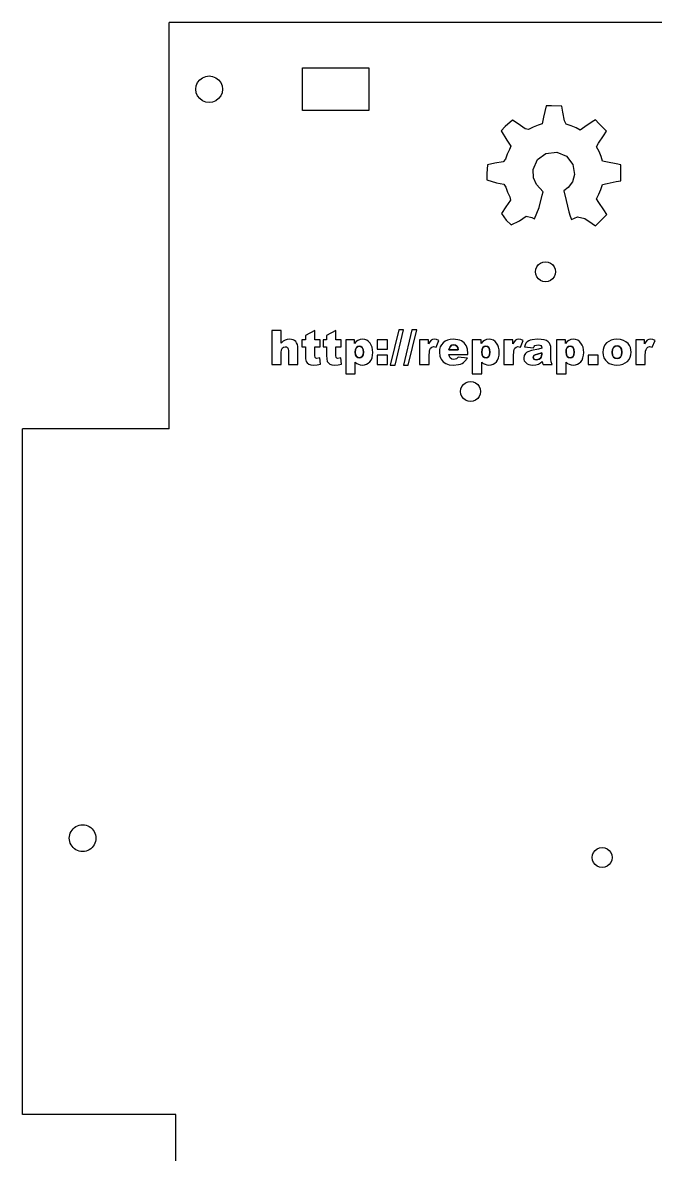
# Model space of a CAD drawing. Header units: metres. Extents: x -1381 to -1183, y -152 to 188.
# Drawn here: x -1380.8 to -1285.8, y 18.2 to 188.2 of the extents above; entities that cross this region are included whole.
import ezdxf

# ---------------------------------------------------------------- set-up
doc = ezdxf.new("R2010")
doc.units = ezdxf.units.M

msp = doc.modelspace()

# ---------------------------------------------------------------- linework, layer by layer
at = {"layer": 'GROUP0'}
msp.add_polyline3d([(-1294.3, 168.81, 0.03), (-1294.67, 169.5, 0.03), (-1294.36, 170.07, 0.03), (-1293.62, 171.18, 0.03), (-1293.16, 171.86, 0.03), (-1293.51, 172.23, 0.03), (-1294.32, 173.03, 0.03), (-1294.83, 173.55, 0.03), (-1295.31, 173.24, 0.03), (-1296.41, 172.51, 0.03), (-1297.14, 172.02, 0.03), (-1297.74, 172.34, 0.03), (-1298.47, 172.65, 0.03), (-1299.24, 172.89, 0.03), (-1299.47, 173.43, 0.03), (-1299.73, 174.71, 0.03), (-1299.91, 175.62, 0.03), (-1301.44, 175.66, 0.03), (-1302.26, 175.66, 0.03), (-1302.64, 173.94, 0.03), (-1302.83, 172.98, 0.03), (-1303.42, 172.76, 0.03), (-1304.17, 172.47, 0.03), (-1304.87, 172.11, 0.03), (-1305.39, 172.23, 0.03), (-1306.46, 172.94, 0.03), (-1307.31, 173.51, 0.03), (-1308.37, 172.55, 0.03), (-1309.01, 171.92, 0.03), (-1308.16, 170.52, 0.03), (-1307.56, 169.63, 0.03), (-1307.76, 169.1, 0.03), (-1308.08, 168.38, 0.03), (-1308.34, 167.63, 0.03), (-1308.71, 167.27, 0.03), (-1309.94, 167.03, 0.03), (-1311.03, 166.82, 0.03), (-1311.16, 165.49, 0.03), (-1311.16, 164.53, 0.03), (-1309.69, 164.12, 0.03), (-1308.57, 163.89, 0.03), (-1308.29, 163.44, 0.03), (-1308.02, 162.69, 0.03), (-1307.67, 161.99, 0.03), (-1307.61, 161.48, 0.03), (-1308.28, 160.49, 0.03), (-1308.94, 159.5, 0.03), (-1308.22, 158.5, 0.03), (-1307.5, 157.78, 0.03), (-1306.24, 158.4, 0.03), (-1305.23, 159.08, 0.03), (-1304.41, 158.88, 0.03), (-1303.97, 158.68, 0.03), (-1303.27, 160.4, 0.03), (-1302.82, 162.25, 0.03), (-1302.7, 162.75, 0.03), (-1303.69, 163.87, 0.03), (-1304.13, 164.84, 0.03), (-1304.18, 166.12, 0.03), (-1303.53, 167.58, 0.03), (-1302.27, 168.52, 0.03), (-1300.64, 168.71, 0.03), (-1299.17, 168.08, 0.03), (-1298.22, 166.83, 0.03), (-1297.99, 165.33, 0.03), (-1298.28, 164.27, 0.03), (-1298.91, 163.4, 0.03), (-1299.57, 162.89, 0.03), (-1299.22, 161.46, 0.03), (-1298.81, 159.75, 0.03), (-1298.65, 159.08, 0.03), (-1298.45, 158.59, 0.03), (-1297.99, 158.78, 0.03), (-1297.55, 159, 0.03), (-1296.44, 158.73, 0.03), (-1295.33, 157.99, 0.03), (-1294.83, 157.66, 0.03), (-1294.33, 158.16, 0.03), (-1293.53, 158.96, 0.03), (-1293.15, 159.34, 0.03), (-1293.6, 160.02, 0.03), (-1294.35, 161.13, 0.03), (-1294.69, 161.71, 0.03), (-1294.32, 162.4, 0.03), (-1294.02, 163.12, 0.03), (-1293.8, 163.87, 0.03), (-1293.06, 164.02, 0.03), (-1291.75, 164.28, 0.03), (-1291.05, 164.41, 0.03), (-1291.05, 165.02, 0.03), (-1291.05, 166.16, 0.03), (-1291.05, 166.8, 0.03), (-1291.72, 166.93, 0.03), (-1293.03, 167.19, 0.03), (-1293.79, 167.34, 0.03), (-1294, 168.07, 0.03), (-1294.3, 168.81, 0.03)], dxfattribs=at)
at = {"layer": 'GROUP1'}
for points in [[(-1342, 141.91, 0.03), (-1343.42, 141.91, 0.03), (-1343.42, 136.81, 0.03), (-1342, 136.81, 0.03), (-1342, 138.59, 0.03), (-1341.96, 139.01, 0.03), (-1341.84, 139.29, 0.03), (-1341.66, 139.43, 0.03), (-1341.42, 139.48, 0.03), (-1341.22, 139.44, 0.03), (-1341.06, 139.34, 0.03), (-1340.97, 139.14, 0.03), (-1340.93, 138.84, 0.03), (-1340.93, 136.81, 0.03), (-1339.51, 136.81, 0.03), (-1339.51, 139.16, 0.03), (-1339.53, 139.5, 0.03), (-1339.59, 139.79, 0.03), (-1339.7, 140.04, 0.03), (-1339.84, 140.24, 0.03), (-1340.03, 140.39, 0.03), (-1340.24, 140.5, 0.03), (-1340.48, 140.57, 0.03), (-1340.75, 140.59, 0.03), (-1341.12, 140.56, 0.03), (-1341.43, 140.46, 0.03), (-1341.71, 140.29, 0.03), (-1342, 140.03, 0.03), (-1342, 141.91, 0.03)], [(-1336.96, 140.51, 0.03), (-1336.96, 141.91, 0.03), (-1338.38, 141.19, 0.03), (-1338.38, 140.51, 0.03), (-1338.9, 140.51, 0.03), (-1338.9, 139.47, 0.03), (-1338.38, 139.47, 0.03), (-1338.38, 138.17, 0.03), (-1338.35, 137.64, 0.03), (-1338.26, 137.28, 0.03), (-1338.1, 137.04, 0.03), (-1337.89, 136.86, 0.03), (-1337.57, 136.76, 0.03), (-1337.11, 136.73, 0.03), (-1336.63, 136.76, 0.03), (-1336.13, 136.84, 0.03), (-1336.23, 137.82, 0.03), (-1336.67, 137.73, 0.03), (-1336.82, 137.76, 0.03), (-1336.91, 137.85, 0.03), (-1336.96, 138.16, 0.03), (-1336.96, 139.47, 0.03), (-1336.18, 139.47, 0.03), (-1336.18, 140.51, 0.03), (-1336.96, 140.51, 0.03)], [(-1333.8, 140.51, 0.03), (-1333.8, 141.91, 0.03), (-1335.22, 141.19, 0.03), (-1335.22, 140.51, 0.03), (-1335.74, 140.51, 0.03), (-1335.74, 139.47, 0.03), (-1335.22, 139.47, 0.03), (-1335.22, 138.17, 0.03), (-1335.19, 137.64, 0.03), (-1335.1, 137.28, 0.03), (-1334.94, 137.04, 0.03), (-1334.72, 136.86, 0.03), (-1334.4, 136.76, 0.03), (-1333.95, 136.73, 0.03), (-1333.47, 136.76, 0.03), (-1332.96, 136.84, 0.03), (-1333.07, 137.82, 0.03), (-1333.51, 137.73, 0.03), (-1333.65, 137.76, 0.03), (-1333.75, 137.85, 0.03), (-1333.8, 138.16, 0.03), (-1333.8, 139.47, 0.03), (-1333.02, 139.47, 0.03), (-1333.02, 140.51, 0.03), (-1333.8, 140.51, 0.03)], [(-1323.64, 142, 0.03), (-1324.37, 142, 0.03), (-1325.64, 136.73, 0.03), (-1324.93, 136.73, 0.03), (-1323.64, 142, 0.03)], [(-1321.66, 142, 0.03), (-1322.39, 142, 0.03), (-1323.66, 136.73, 0.03), (-1322.95, 136.73, 0.03), (-1321.66, 142, 0.03)], [(-1332.33, 140.51, 0.03), (-1332.33, 135.41, 0.03), (-1330.9, 135.41, 0.03), (-1330.9, 137.17, 0.03), (-1330.68, 136.98, 0.03), (-1330.42, 136.84, 0.03), (-1330.14, 136.76, 0.03), (-1329.83, 136.73, 0.03), (-1329.5, 136.76, 0.03), (-1329.21, 136.85, 0.03), (-1328.95, 137, 0.03), (-1328.71, 137.21, 0.03), (-1328.52, 137.48, 0.03), (-1328.38, 137.81, 0.03), (-1328.3, 138.19, 0.03), (-1328.27, 138.62, 0.03), (-1328.29, 139.02, 0.03), (-1328.37, 139.39, 0.03), (-1328.5, 139.72, 0.03), (-1328.67, 140.02, 0.03), (-1328.9, 140.27, 0.03), (-1329.16, 140.45, 0.03), (-1329.47, 140.56, 0.03), (-1329.82, 140.59, 0.03), (-1330.18, 140.55, 0.03), (-1330.5, 140.43, 0.03), (-1330.75, 140.25, 0.03), (-1331.01, 139.96, 0.03), (-1331.01, 140.51, 0.03), (-1332.33, 140.51, 0.03)], [(-1329.68, 138.68, 0.03), (-1329.73, 139.07, 0.03), (-1329.86, 139.34, 0.03), (-1330.05, 139.5, 0.03), (-1330.28, 139.55, 0.03), (-1330.53, 139.5, 0.03), (-1330.73, 139.34, 0.03), (-1330.87, 139.06, 0.03), (-1330.92, 138.65, 0.03), (-1330.87, 138.27, 0.03), (-1330.73, 138, 0.03), (-1330.52, 137.84, 0.03), (-1330.26, 137.79, 0.03), (-1330.04, 137.84, 0.03), (-1329.85, 137.99, 0.03), (-1329.73, 138.26, 0.03), (-1329.68, 138.68, 0.03)], [(-1330.87, 138.27, 0.03), (-1330.92, 138.65, 0.03), (-1330.87, 139.06, 0.03), (-1330.73, 139.34, 0.03), (-1330.53, 139.5, 0.03), (-1330.28, 139.55, 0.03), (-1330.05, 139.5, 0.03), (-1329.86, 139.34, 0.03), (-1329.73, 139.07, 0.03), (-1329.68, 138.68, 0.03), (-1329.73, 138.26, 0.03), (-1329.85, 137.99, 0.03), (-1330.04, 137.84, 0.03), (-1330.26, 137.79, 0.03), (-1330.52, 137.84, 0.03), (-1330.73, 138, 0.03), (-1330.87, 138.27, 0.03)], [(-1326.07, 140.51, 0.03), (-1327.59, 140.51, 0.03), (-1327.59, 139.09, 0.03), (-1326.07, 139.09, 0.03), (-1326.07, 140.51, 0.03)], [(-1319.92, 140.51, 0.03), (-1321.24, 140.51, 0.03), (-1321.24, 136.81, 0.03), (-1319.82, 136.81, 0.03), (-1319.82, 138.05, 0.03), (-1319.77, 138.8, 0.03), (-1319.7, 139.06, 0.03), (-1319.6, 139.26, 0.03), (-1319.42, 139.43, 0.03), (-1319.17, 139.49, 0.03), (-1318.77, 139.39, 0.03), (-1318.34, 140.4, 0.03), (-1318.69, 140.54, 0.03), (-1319.02, 140.59, 0.03), (-1319.3, 140.55, 0.03), (-1319.52, 140.44, 0.03), (-1319.72, 140.23, 0.03), (-1319.92, 139.9, 0.03), (-1319.92, 140.51, 0.03)], [(-1316.83, 138.31, 0.03), (-1313.99, 138.31, 0.03), (-1313.99, 138.47, 0.03), (-1314.05, 139.13, 0.03), (-1314.13, 139.41, 0.03), (-1314.23, 139.65, 0.03), (-1314.53, 140.06, 0.03), (-1314.93, 140.35, 0.03), (-1315.18, 140.46, 0.03), (-1315.48, 140.53, 0.03), (-1316.19, 140.59, 0.03), (-1316.65, 140.56, 0.03), (-1317.06, 140.46, 0.03), (-1317.41, 140.29, 0.03), (-1317.72, 140.05, 0.03), (-1317.96, 139.77, 0.03), (-1318.13, 139.44, 0.03), (-1318.24, 139.07, 0.03), (-1318.27, 138.65, 0.03), (-1318.2, 138.08, 0.03), (-1318.12, 137.83, 0.03), (-1318, 137.59, 0.03), (-1317.68, 137.2, 0.03), (-1317.3, 136.94, 0.03), (-1316.8, 136.78, 0.03), (-1316.14, 136.73, 0.03), (-1315.4, 136.79, 0.03), (-1315.1, 136.87, 0.03), (-1314.85, 136.97, 0.03), (-1314.63, 137.11, 0.03), (-1314.43, 137.29, 0.03), (-1314.07, 137.77, 0.03), (-1315.47, 137.9, 0.03), (-1315.72, 137.66, 0.03), (-1315.91, 137.59, 0.03), (-1316.11, 137.56, 0.03), (-1316.41, 137.62, 0.03), (-1316.65, 137.8, 0.03), (-1316.77, 138.01, 0.03), (-1316.83, 138.31, 0.03)], [(-1316.83, 138.99, 0.03), (-1315.43, 138.99, 0.03), (-1315.51, 139.34, 0.03), (-1315.66, 139.57, 0.03), (-1315.86, 139.71, 0.03), (-1316.13, 139.75, 0.03), (-1316.43, 139.69, 0.03), (-1316.67, 139.48, 0.03), (-1316.77, 139.28, 0.03), (-1316.83, 138.99, 0.03)], [(-1315.51, 139.34, 0.03), (-1315.43, 138.99, 0.03), (-1316.83, 138.99, 0.03), (-1316.77, 139.28, 0.03), (-1316.67, 139.48, 0.03), (-1316.43, 139.69, 0.03), (-1316.13, 139.75, 0.03), (-1315.86, 139.71, 0.03), (-1315.66, 139.57, 0.03), (-1315.51, 139.34, 0.03)], [(-1313.34, 140.51, 0.03), (-1313.34, 135.41, 0.03), (-1311.91, 135.41, 0.03), (-1311.91, 137.17, 0.03), (-1311.68, 136.98, 0.03), (-1311.42, 136.84, 0.03), (-1311.14, 136.76, 0.03), (-1310.83, 136.73, 0.03), (-1310.51, 136.76, 0.03), (-1310.21, 136.85, 0.03), (-1309.95, 137, 0.03), (-1309.71, 137.21, 0.03), (-1309.52, 137.48, 0.03), (-1309.38, 137.81, 0.03), (-1309.3, 138.19, 0.03), (-1309.27, 138.62, 0.03), (-1309.3, 139.02, 0.03), (-1309.37, 139.39, 0.03), (-1309.5, 139.72, 0.03), (-1309.68, 140.02, 0.03), (-1309.9, 140.27, 0.03), (-1310.16, 140.45, 0.03), (-1310.47, 140.56, 0.03), (-1310.82, 140.59, 0.03), (-1311.18, 140.55, 0.03), (-1311.51, 140.43, 0.03), (-1311.75, 140.25, 0.03), (-1312.01, 139.96, 0.03), (-1312.01, 140.51, 0.03), (-1313.34, 140.51, 0.03)], [(-1310.69, 138.68, 0.03), (-1310.73, 139.07, 0.03), (-1310.86, 139.34, 0.03), (-1311.05, 139.5, 0.03), (-1311.28, 139.55, 0.03), (-1311.53, 139.5, 0.03), (-1311.74, 139.34, 0.03), (-1311.87, 139.06, 0.03), (-1311.92, 138.65, 0.03), (-1311.87, 138.27, 0.03), (-1311.73, 138, 0.03), (-1311.52, 137.84, 0.03), (-1311.27, 137.79, 0.03), (-1311.04, 137.84, 0.03), (-1310.85, 137.99, 0.03), (-1310.73, 138.26, 0.03), (-1310.69, 138.68, 0.03)], [(-1311.87, 138.27, 0.03), (-1311.92, 138.65, 0.03), (-1311.87, 139.06, 0.03), (-1311.74, 139.34, 0.03), (-1311.53, 139.5, 0.03), (-1311.28, 139.55, 0.03), (-1311.05, 139.5, 0.03), (-1310.86, 139.34, 0.03), (-1310.73, 139.07, 0.03), (-1310.69, 138.68, 0.03), (-1310.73, 138.26, 0.03), (-1310.85, 137.99, 0.03), (-1311.04, 137.84, 0.03), (-1311.27, 137.79, 0.03), (-1311.52, 137.84, 0.03), (-1311.73, 138, 0.03), (-1311.87, 138.27, 0.03)], [(-1307.25, 140.51, 0.03), (-1308.58, 140.51, 0.03), (-1308.58, 136.81, 0.03), (-1307.15, 136.81, 0.03), (-1307.15, 138.05, 0.03), (-1307.1, 138.8, 0.03), (-1307.03, 139.06, 0.03), (-1306.94, 139.26, 0.03), (-1306.75, 139.43, 0.03), (-1306.5, 139.49, 0.03), (-1306.11, 139.39, 0.03), (-1305.67, 140.4, 0.03), (-1306.03, 140.54, 0.03), (-1306.35, 140.59, 0.03), (-1306.63, 140.55, 0.03), (-1306.86, 140.44, 0.03), (-1307.06, 140.23, 0.03), (-1307.25, 139.9, 0.03), (-1307.25, 140.51, 0.03)], [(-1305.49, 139.45, 0.03), (-1304.14, 139.31, 0.03), (-1304.04, 139.51, 0.03), (-1303.92, 139.64, 0.03), (-1303.7, 139.72, 0.03), (-1303.4, 139.75, 0.03), (-1303.17, 139.72, 0.03), (-1303.02, 139.64, 0.03), (-1302.94, 139.5, 0.03), (-1302.91, 139.28, 0.03), (-1303.41, 139.11, 0.03), (-1304.44, 138.89, 0.03), (-1305, 138.72, 0.03), (-1305.21, 138.61, 0.03), (-1305.36, 138.48, 0.03), (-1305.54, 138.17, 0.03), (-1305.6, 137.79, 0.03), (-1305.58, 137.57, 0.03), (-1305.52, 137.38, 0.03), (-1305.41, 137.2, 0.03), (-1305.26, 137.04, 0.03), (-1305.07, 136.9, 0.03), (-1304.84, 136.81, 0.03), (-1304.57, 136.75, 0.03), (-1304.26, 136.73, 0.03), (-1303.79, 136.77, 0.03), (-1303.38, 136.88, 0.03), (-1303.11, 137.04, 0.03), (-1302.83, 137.26, 0.03), (-1302.78, 137.03, 0.03), (-1302.68, 136.81, 0.03), (-1301.35, 136.81, 0.03), (-1301.49, 137.19, 0.03), (-1301.53, 137.6, 0.03), (-1301.53, 139.23, 0.03), (-1301.55, 139.5, 0.03), (-1301.63, 139.78, 0.03), (-1301.75, 140.03, 0.03), (-1301.92, 140.22, 0.03), (-1302.21, 140.41, 0.03), (-1302.56, 140.52, 0.03), (-1303.01, 140.57, 0.03), (-1303.58, 140.59, 0.03), (-1304.32, 140.53, 0.03), (-1304.62, 140.46, 0.03), (-1304.86, 140.36, 0.03), (-1305.09, 140.2, 0.03), (-1305.27, 140.01, 0.03), (-1305.4, 139.77, 0.03), (-1305.49, 139.45, 0.03)], [(-1300.67, 140.51, 0.03), (-1300.67, 135.41, 0.03), (-1299.24, 135.41, 0.03), (-1299.24, 137.17, 0.03), (-1299.01, 136.98, 0.03), (-1298.76, 136.84, 0.03), (-1298.47, 136.76, 0.03), (-1298.16, 136.73, 0.03), (-1297.84, 136.76, 0.03), (-1297.55, 136.85, 0.03), (-1297.28, 137, 0.03), (-1297.05, 137.21, 0.03), (-1296.85, 137.48, 0.03), (-1296.71, 137.81, 0.03), (-1296.63, 138.19, 0.03), (-1296.6, 138.62, 0.03), (-1296.63, 139.02, 0.03), (-1296.7, 139.39, 0.03), (-1296.83, 139.72, 0.03), (-1297.01, 140.02, 0.03), (-1297.23, 140.27, 0.03), (-1297.5, 140.45, 0.03), (-1297.81, 140.56, 0.03), (-1298.15, 140.59, 0.03), (-1298.51, 140.55, 0.03), (-1298.84, 140.43, 0.03), (-1299.08, 140.25, 0.03), (-1299.34, 139.96, 0.03), (-1299.34, 140.51, 0.03), (-1300.67, 140.51, 0.03)], [(-1298.06, 139.07, 0.03), (-1298.19, 139.34, 0.03), (-1298.39, 139.5, 0.03), (-1298.62, 139.55, 0.03), (-1298.87, 139.5, 0.03), (-1299.07, 139.34, 0.03), (-1299.21, 139.06, 0.03), (-1299.25, 138.65, 0.03), (-1299.2, 138.27, 0.03), (-1299.07, 138, 0.03), (-1298.86, 137.84, 0.03), (-1298.6, 137.79, 0.03), (-1298.37, 137.84, 0.03), (-1298.19, 137.99, 0.03), (-1298.06, 138.26, 0.03), (-1298.02, 138.68, 0.03), (-1298.06, 139.07, 0.03)], [(-1299.2, 138.27, 0.03), (-1299.25, 138.65, 0.03), (-1299.21, 139.06, 0.03), (-1299.07, 139.34, 0.03), (-1298.87, 139.5, 0.03), (-1298.62, 139.55, 0.03), (-1298.39, 139.5, 0.03), (-1298.19, 139.34, 0.03), (-1298.06, 139.07, 0.03), (-1298.02, 138.68, 0.03), (-1298.06, 138.26, 0.03), (-1298.19, 137.99, 0.03), (-1298.37, 137.84, 0.03), (-1298.6, 137.79, 0.03), (-1298.86, 137.84, 0.03), (-1299.07, 138, 0.03), (-1299.2, 138.27, 0.03)], [(-1293.69, 139.05, 0.03), (-1293.73, 138.65, 0.03), (-1293.68, 138.22, 0.03), (-1293.56, 137.83, 0.03), (-1293.35, 137.48, 0.03), (-1293.05, 137.18, 0.03), (-1292.76, 136.98, 0.03), (-1292.42, 136.84, 0.03), (-1292.04, 136.76, 0.03), (-1291.61, 136.73, 0.03), (-1291.14, 136.76, 0.03), (-1290.72, 136.87, 0.03), (-1290.36, 137.04, 0.03), (-1290.05, 137.27, 0.03), (-1289.8, 137.57, 0.03), (-1289.62, 137.89, 0.03), (-1289.52, 138.26, 0.03), (-1289.48, 138.67, 0.03), (-1289.51, 139.03, 0.03), (-1289.6, 139.37, 0.03), (-1289.74, 139.67, 0.03), (-1289.94, 139.95, 0.03), (-1290.26, 140.23, 0.03), (-1290.64, 140.43, 0.03), (-1291.09, 140.55, 0.03), (-1291.61, 140.59, 0.03), (-1292.07, 140.56, 0.03), (-1292.49, 140.45, 0.03), (-1292.85, 140.28, 0.03), (-1293.16, 140.04, 0.03), (-1293.41, 139.75, 0.03), (-1293.58, 139.42, 0.03), (-1293.69, 139.05, 0.03)], [(-1292.26, 138.22, 0.03), (-1292.31, 138.65, 0.03), (-1292.26, 139.08, 0.03), (-1292.11, 139.38, 0.03), (-1291.88, 139.56, 0.03), (-1291.59, 139.62, 0.03), (-1291.32, 139.56, 0.03), (-1291.1, 139.38, 0.03), (-1290.95, 139.09, 0.03), (-1290.9, 138.67, 0.03), (-1290.95, 138.22, 0.03), (-1291.1, 137.92, 0.03), (-1291.33, 137.74, 0.03), (-1291.6, 137.69, 0.03), (-1291.88, 137.74, 0.03), (-1292.11, 137.92, 0.03), (-1292.26, 138.22, 0.03)], [(-1291.1, 137.92, 0.03), (-1290.95, 138.22, 0.03), (-1290.9, 138.67, 0.03), (-1290.95, 139.09, 0.03), (-1291.1, 139.38, 0.03), (-1291.32, 139.56, 0.03), (-1291.59, 139.62, 0.03), (-1291.88, 139.56, 0.03), (-1292.11, 139.38, 0.03), (-1292.26, 139.08, 0.03), (-1292.31, 138.65, 0.03), (-1292.26, 138.22, 0.03), (-1292.11, 137.92, 0.03), (-1291.88, 137.74, 0.03), (-1291.6, 137.69, 0.03), (-1291.33, 137.74, 0.03), (-1291.1, 137.92, 0.03)], [(-1287.46, 140.51, 0.03), (-1288.79, 140.51, 0.03), (-1288.79, 136.81, 0.03), (-1287.36, 136.81, 0.03), (-1287.36, 138.05, 0.03), (-1287.31, 138.8, 0.03), (-1287.24, 139.06, 0.03), (-1287.14, 139.26, 0.03), (-1286.96, 139.43, 0.03), (-1286.71, 139.49, 0.03), (-1286.32, 139.39, 0.03), (-1285.88, 140.4, 0.03), (-1286.24, 140.54, 0.03), (-1286.56, 140.59, 0.03), (-1286.84, 140.55, 0.03), (-1287.07, 140.44, 0.03), (-1287.27, 140.23, 0.03), (-1287.46, 139.9, 0.03), (-1287.46, 140.51, 0.03)], [(-1326.07, 138.23, 0.03), (-1327.59, 138.23, 0.03), (-1327.59, 136.81, 0.03), (-1326.07, 136.81, 0.03), (-1326.07, 138.23, 0.03)], [(-1302.91, 138.34, 0.03), (-1302.91, 138.57, 0.03), (-1303.52, 138.38, 0.03), (-1303.87, 138.27, 0.03), (-1304.07, 138.16, 0.03), (-1304.15, 138.03, 0.03), (-1304.18, 137.89, 0.03), (-1304.15, 137.74, 0.03), (-1304.07, 137.62, 0.03), (-1303.92, 137.54, 0.03), (-1303.72, 137.52, 0.03), (-1303.5, 137.54, 0.03), (-1303.28, 137.63, 0.03), (-1303.11, 137.76, 0.03), (-1303, 137.91, 0.03), (-1302.93, 138.1, 0.03), (-1302.91, 138.34, 0.03)], [(-1303.52, 138.38, 0.03), (-1302.91, 138.57, 0.03), (-1302.91, 138.34, 0.03), (-1302.93, 138.1, 0.03), (-1303, 137.91, 0.03), (-1303.11, 137.76, 0.03), (-1303.28, 137.63, 0.03), (-1303.5, 137.54, 0.03), (-1303.72, 137.52, 0.03), (-1303.92, 137.54, 0.03), (-1304.07, 137.62, 0.03), (-1304.15, 137.74, 0.03), (-1304.18, 137.89, 0.03), (-1304.15, 138.03, 0.03), (-1304.07, 138.16, 0.03), (-1303.87, 138.27, 0.03), (-1303.52, 138.38, 0.03)], [(-1294.41, 138.23, 0.03), (-1295.92, 138.23, 0.03), (-1295.92, 136.81, 0.03), (-1294.41, 136.81, 0.03), (-1294.41, 138.23, 0.03)]]:
    msp.add_polyline3d(points, dxfattribs=at)
at = {"layer": 'Layer0'}
for p, q in [((-1204.84, 188.16, 0.03), (-1358.84, 188.16, 0.03)), ((-1358.84, 127.16, 0.03), (-1358.84, 188.16, 0.03)), ((-1338.84, 174.96, 0.02), (-1338.84, 181.36, 0.02)), ((-1338.84, 181.36, 0.02), (-1328.84, 181.36, 0.02)), ((-1328.84, 181.36, 0.02), (-1328.84, 174.96, 0.02)), ((-1354.84, 178.16, 0.03), (-1354.77, 178.68, 0.03)), ((-1354.77, 178.68, 0.03), (-1354.57, 179.16, 0.03)), ((-1354.57, 179.16, 0.03), (-1354.25, 179.58, 0.03)), ((-1354.25, 179.58, 0.03), (-1353.84, 179.89, 0.03)), ((-1353.84, 179.89, 0.03), (-1353.35, 180.09, 0.03)), ((-1353.35, 180.09, 0.03), (-1352.84, 180.16, 0.03)), ((-1352.84, 180.16, 0.03), (-1352.32, 180.09, 0.03)), ((-1352.32, 180.09, 0.03), (-1351.84, 179.89, 0.03)), ((-1351.84, 179.89, 0.03), (-1351.42, 179.58, 0.03)), ((-1351.42, 179.58, 0.03), (-1351.1, 179.16, 0.03)), ((-1351.1, 179.16, 0.03), (-1350.9, 178.68, 0.03)), ((-1350.9, 178.68, 0.03), (-1350.84, 178.16, 0.03)), ((-1354.77, 177.64, 0.03), (-1354.84, 178.16, 0.03)), ((-1354.57, 177.16, 0.03), (-1354.77, 177.64, 0.03)), ((-1354.25, 176.75, 0.03), (-1354.57, 177.16, 0.03)), ((-1351.1, 177.16, 0.03), (-1351.42, 176.75, 0.03)), ((-1350.9, 177.64, 0.03), (-1351.1, 177.16, 0.03)), ((-1350.84, 178.16, 0.03), (-1350.9, 177.64, 0.03)), ((-1353.84, 176.43, 0.03), (-1354.25, 176.75, 0.03)), ((-1353.35, 176.23, 0.03), (-1353.84, 176.43, 0.03)), ((-1352.84, 176.16, 0.03), (-1353.35, 176.23, 0.03)), ((-1352.32, 176.23, 0.03), (-1352.84, 176.16, 0.03)), ((-1351.84, 176.43, 0.03), (-1352.32, 176.23, 0.03)), ((-1351.42, 176.75, 0.03), (-1351.84, 176.43, 0.03)), ((-1328.84, 174.96, 0.02), (-1338.84, 174.96, 0.02)), ((-1303.78, 151.14, 0.03), (-1303.63, 151.5, 0.03)), ((-1303.63, 151.5, 0.03), (-1303.4, 151.81, 0.03)), ((-1303.4, 151.81, 0.03), (-1303.09, 152.05, 0.03)), ((-1303.09, 152.05, 0.03), (-1302.72, 152.2, 0.03)), ((-1302.72, 152.2, 0.03), (-1302.34, 152.25, 0.03)), ((-1302.34, 152.25, 0.03), (-1301.95, 152.2, 0.03)), ((-1301.95, 152.2, 0.03), (-1301.59, 152.05, 0.03)), ((-1301.59, 152.05, 0.03), (-1301.27, 151.81, 0.03)), ((-1301.27, 151.81, 0.03), (-1301.04, 151.5, 0.03)), ((-1301.04, 151.5, 0.03), (-1300.89, 151.14, 0.03)), ((-1303.84, 150.75, 0.03), (-1303.78, 151.14, 0.03)), ((-1303.78, 150.37, 0.03), (-1303.84, 150.75, 0.03)), ((-1303.63, 150, 0.03), (-1303.78, 150.37, 0.03)), ((-1303.4, 149.69, 0.03), (-1303.63, 150, 0.03)), ((-1303.09, 149.45, 0.03), (-1303.4, 149.69, 0.03)), ((-1301.27, 149.69, 0.03), (-1301.59, 149.45, 0.03)), ((-1301.04, 150, 0.03), (-1301.27, 149.69, 0.03)), ((-1300.89, 150.37, 0.03), (-1301.04, 150, 0.03)), ((-1300.89, 151.14, 0.03), (-1300.84, 150.75, 0.03)), ((-1300.84, 150.75, 0.03), (-1300.89, 150.37, 0.03)), ((-1302.72, 149.3, 0.03), (-1303.09, 149.45, 0.03)), ((-1302.34, 149.25, 0.03), (-1302.72, 149.3, 0.03)), ((-1301.95, 149.3, 0.03), (-1302.34, 149.25, 0.03)), ((-1301.59, 149.45, 0.03), (-1301.95, 149.3, 0.03)), ((-1315.09, 132.75, 0.03), (-1315.03, 133.14, 0.03)), ((-1315.03, 132.37, 0.03), (-1315.09, 132.75, 0.03)), ((-1315.03, 133.14, 0.03), (-1314.88, 133.5, 0.03)), ((-1314.88, 133.5, 0.03), (-1314.65, 133.81, 0.03)), ((-1314.65, 133.81, 0.03), (-1314.34, 134.05, 0.03)), ((-1314.34, 134.05, 0.03), (-1313.97, 134.2, 0.03)), ((-1313.97, 134.2, 0.03), (-1313.59, 134.25, 0.03)), ((-1313.59, 134.25, 0.03), (-1313.2, 134.2, 0.03)), ((-1313.2, 134.2, 0.03), (-1312.84, 134.05, 0.03)), ((-1312.84, 134.05, 0.03), (-1312.52, 133.81, 0.03)), ((-1312.52, 133.81, 0.03), (-1312.29, 133.5, 0.03)), ((-1312.29, 133.5, 0.03), (-1312.14, 133.14, 0.03)), ((-1312.14, 133.14, 0.03), (-1312.09, 132.75, 0.03)), ((-1312.09, 132.75, 0.03), (-1312.14, 132.37, 0.03)), ((-1314.88, 132, 0.03), (-1315.03, 132.37, 0.03)), ((-1314.65, 131.69, 0.03), (-1314.88, 132, 0.03)), ((-1314.34, 131.45, 0.03), (-1314.65, 131.69, 0.03)), ((-1313.97, 131.3, 0.03), (-1314.34, 131.45, 0.03)), ((-1313.59, 131.25, 0.03), (-1313.97, 131.3, 0.03)), ((-1313.2, 131.3, 0.03), (-1313.59, 131.25, 0.03)), ((-1312.84, 131.45, 0.03), (-1313.2, 131.3, 0.03)), ((-1312.52, 131.69, 0.03), (-1312.84, 131.45, 0.03)), ((-1312.29, 132, 0.03), (-1312.52, 131.69, 0.03)), ((-1312.14, 132.37, 0.03), (-1312.29, 132, 0.03)), ((-1358.84, 127.16, 0.03), (-1380.84, 127.16, 0.03)), ((-1380.84, 24.16, 0.03), (-1380.84, 127.16, 0.03)), ((-1373.77, 66.18, 0.03), (-1373.68, 66.43, 0.03)), ((-1373.68, 66.43, 0.03), (-1373.57, 66.66, 0.03)), ((-1373.57, 66.66, 0.03), (-1373.42, 66.88, 0.03)), ((-1373.42, 66.88, 0.03), (-1373.25, 67.08, 0.03)), ((-1373.25, 67.08, 0.03), (-1373.05, 67.25, 0.03)), ((-1373.05, 67.25, 0.03), (-1372.84, 67.39, 0.03)), ((-1372.84, 67.39, 0.03), (-1372.6, 67.51, 0.03)), ((-1372.6, 67.51, 0.03), (-1372.35, 67.59, 0.03)), ((-1372.35, 67.59, 0.03), (-1372.1, 67.64, 0.03)), ((-1372.1, 67.64, 0.03), (-1371.84, 67.66, 0.03)), ((-1371.84, 67.66, 0.03), (-1371.57, 67.64, 0.03)), ((-1371.57, 67.64, 0.03), (-1371.32, 67.59, 0.03)), ((-1371.32, 67.59, 0.03), (-1371.07, 67.51, 0.03)), ((-1371.07, 67.51, 0.03), (-1370.84, 67.39, 0.03)), ((-1370.84, 67.39, 0.03), (-1370.62, 67.25, 0.03)), ((-1370.62, 67.25, 0.03), (-1370.42, 67.08, 0.03)), ((-1370.42, 67.08, 0.03), (-1370.25, 66.88, 0.03)), ((-1370.25, 66.88, 0.03), (-1370.1, 66.66, 0.03)), ((-1370.1, 66.66, 0.03), (-1369.99, 66.43, 0.03)), ((-1369.99, 66.43, 0.03), (-1369.9, 66.18, 0.03)), ((-1373.84, 65.66, 0.03), (-1373.82, 65.92, 0.03)), ((-1373.82, 65.4, 0.03), (-1373.84, 65.66, 0.03)), ((-1373.82, 65.92, 0.03), (-1373.77, 66.18, 0.03)), ((-1373.77, 65.14, 0.03), (-1373.82, 65.4, 0.03)), ((-1373.68, 64.9, 0.03), (-1373.77, 65.14, 0.03)), ((-1373.57, 64.66, 0.03), (-1373.68, 64.9, 0.03)), ((-1373.42, 64.44, 0.03), (-1373.57, 64.66, 0.03)), ((-1370.1, 64.66, 0.03), (-1370.25, 64.44, 0.03)), ((-1369.99, 64.9, 0.03), (-1370.1, 64.66, 0.03)), ((-1369.9, 65.14, 0.03), (-1369.99, 64.9, 0.03)), ((-1369.9, 66.18, 0.03), (-1369.85, 65.92, 0.03)), ((-1369.85, 65.4, 0.03), (-1369.9, 65.14, 0.03)), ((-1369.85, 65.92, 0.03), (-1369.84, 65.66, 0.03)), ((-1369.84, 65.66, 0.03), (-1369.85, 65.4, 0.03)), ((-1373.25, 64.25, 0.03), (-1373.42, 64.44, 0.03)), ((-1373.05, 64.07, 0.03), (-1373.25, 64.25, 0.03)), ((-1372.84, 63.93, 0.03), (-1373.05, 64.07, 0.03)), ((-1372.6, 63.81, 0.03), (-1372.84, 63.93, 0.03)), ((-1372.35, 63.73, 0.03), (-1372.6, 63.81, 0.03)), ((-1372.1, 63.68, 0.03), (-1372.35, 63.73, 0.03)), ((-1371.84, 63.66, 0.03), (-1372.1, 63.68, 0.03)), ((-1371.57, 63.68, 0.03), (-1371.84, 63.66, 0.03)), ((-1371.32, 63.73, 0.03), (-1371.57, 63.68, 0.03)), ((-1371.07, 63.81, 0.03), (-1371.32, 63.73, 0.03)), ((-1370.84, 63.93, 0.03), (-1371.07, 63.81, 0.03)), ((-1370.62, 64.07, 0.03), (-1370.84, 63.93, 0.03)), ((-1370.42, 64.25, 0.03), (-1370.62, 64.07, 0.03)), ((-1370.25, 64.44, 0.03), (-1370.42, 64.25, 0.03)), ((-1295.34, 62.75, 0.03), (-1295.28, 63.14, 0.03)), ((-1295.28, 63.14, 0.03), (-1295.13, 63.5, 0.03)), ((-1295.13, 63.5, 0.03), (-1294.9, 63.81, 0.03)), ((-1294.9, 63.81, 0.03), (-1294.59, 64.05, 0.03)), ((-1294.59, 64.05, 0.03), (-1294.22, 64.2, 0.03)), ((-1294.22, 64.2, 0.03), (-1293.84, 64.25, 0.03)), ((-1293.84, 64.25, 0.03), (-1293.45, 64.2, 0.03)), ((-1293.45, 64.2, 0.03), (-1293.09, 64.05, 0.03)), ((-1293.09, 64.05, 0.03), (-1292.77, 63.81, 0.03)), ((-1292.77, 63.81, 0.03), (-1292.54, 63.5, 0.03)), ((-1292.54, 63.5, 0.03), (-1292.39, 63.14, 0.03)), ((-1292.39, 63.14, 0.03), (-1292.34, 62.75, 0.03)), ((-1295.28, 62.37, 0.03), (-1295.34, 62.75, 0.03)), ((-1295.13, 62, 0.03), (-1295.28, 62.37, 0.03)), ((-1294.9, 61.69, 0.03), (-1295.13, 62, 0.03)), ((-1294.59, 61.45, 0.03), (-1294.9, 61.69, 0.03)), ((-1294.22, 61.3, 0.03), (-1294.59, 61.45, 0.03)), ((-1293.84, 61.25, 0.03), (-1294.22, 61.3, 0.03)), ((-1293.45, 61.3, 0.03), (-1293.84, 61.25, 0.03)), ((-1293.09, 61.45, 0.03), (-1293.45, 61.3, 0.03)), ((-1292.77, 61.69, 0.03), (-1293.09, 61.45, 0.03)), ((-1292.54, 62, 0.03), (-1292.77, 61.69, 0.03)), ((-1292.39, 62.37, 0.03), (-1292.54, 62, 0.03)), ((-1292.34, 62.75, 0.03), (-1292.39, 62.37, 0.03)), ((-1357.84, 24.16, 0.03), (-1380.84, 24.16, 0.03)), ((-1357.84, -151.84, 0.03), (-1357.84, 24.16, 0.03))]:
    msp.add_line(p, q, dxfattribs=at)

doc.saveas('drawing.dxf')
